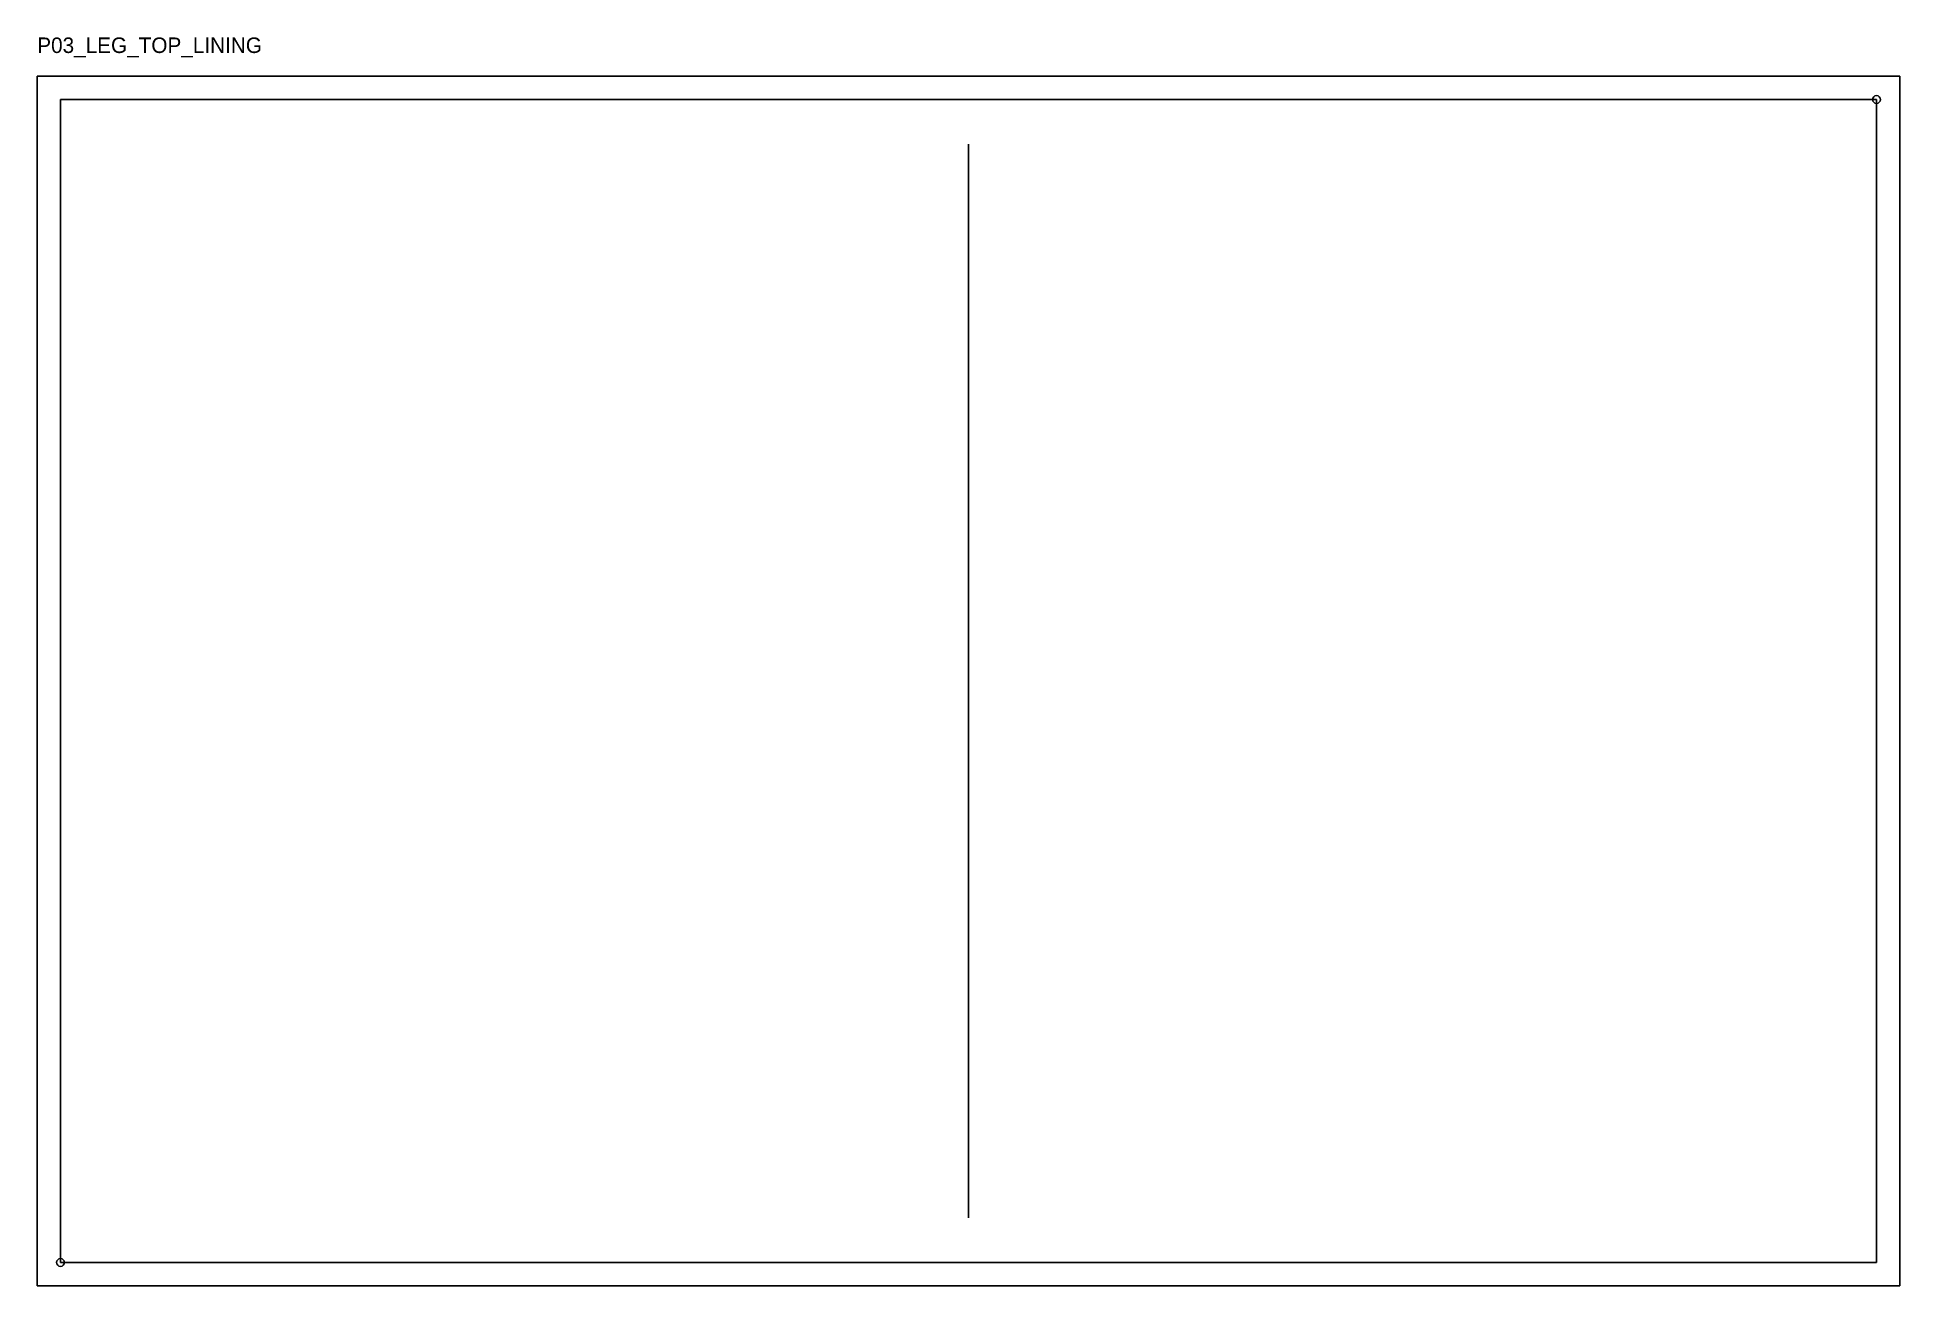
# Model space of a CAD drawing. Header units: millimetres. Extents: x -12 to 949, y -312 to 332.
import ezdxf

# ---------------------------------------------------------------- set-up
doc = ezdxf.new("R2010")
doc.units = ezdxf.units.MM
for name, color, linetype in [('CUT', 1, 'Continuous'), ('GRAIN', 3, 'Continuous'), ('NOTCH', 2, 'Continuous'), ('SEAM', 5, 'Continuous'), ('TEXT', 7, 'Continuous')]:
    doc.layers.add(name, color=color, linetype=linetype)

msp = doc.modelspace()

# ---------------------------------------------------------------- linework, layer by layer
at = {"layer": 'CUT'}
msp.add_lwpolyline([(-12, -312), (-12, 312), (949.1, 312), (949.1, -312)], close=True, dxfattribs=at)
at = {"layer": 'GRAIN'}
msp.add_line((468.55, -277), (468.55, 277), dxfattribs=at)
at = {"layer": 'NOTCH'}
for centre in [(937.1, 300), (0, -300)]:
    msp.add_circle(centre, 2, dxfattribs=at)
at = {"layer": 'SEAM'}
msp.add_lwpolyline([(0, -300), (13.69, -300), (27.37, -300), (41.01, -300), (54.63, -300), (68.23, -300), (81.8, -300), (95.34, -300), (108.85, -300), (122.34, -300), (135.81, -300), (149.26, -300), (162.69, -300), (176.11, -300), (189.52, -300), (202.92, -300), (216.33, -300), (229.74, -300), (243.15, -300), (256.56, -300), (269.98, -300), (283.4, -300), (296.82, -300), (310.25, -300), (323.68, -300), (337.11, -300), (350.54, -300), (363.97, -300), (377.43, -300), (390.91, -300), (404.45, -300), (418.02, -300), (431.65, -300), (445.33, -300), (459.06, -300), (472.84, -300), (486.65, -300), (500.51, -300), (514.4, -300), (528.32, -300), (542.26, -300), (556.22, -300), (570.17, -300), (584.13, -300), (598.08, -300), (612.01, -300), (625.92, -300), (639.8, -300), (653.65, -300), (667.45, -300), (681.21, -300), (694.92, -300), (708.58, -300), (722.19, -300), (735.75, -300), (749.27, -300), (762.74, -300), (776.18, -300), (789.6, -300), (803.01, -300), (816.43, -300), (829.84, -300), (843.25, -300), (856.66, -300), (870.07, -300), (883.48, -300), (896.88, -300), (910.29, -300), (923.7, -300), (937.1, -300), (937.1, 300), (923.7, 300), (910.29, 300), (896.88, 300), (883.48, 300), (870.07, 300), (856.66, 300), (843.25, 300), (829.84, 300), (816.43, 300), (803.01, 300), (789.6, 300), (776.18, 300), (762.74, 300), (749.27, 300), (735.75, 300), (722.19, 300), (708.58, 300), (694.92, 300), (681.21, 300), (667.45, 300), (653.65, 300), (639.8, 300), (625.92, 300), (612.01, 300), (598.08, 300), (584.13, 300), (570.17, 300), (556.22, 300), (542.26, 300), (528.32, 300), (514.4, 300), (500.51, 300), (486.65, 300), (472.84, 300), (459.06, 300), (445.33, 300), (431.65, 300), (418.02, 300), (404.45, 300), (390.91, 300), (377.43, 300), (363.97, 300), (350.54, 300), (337.11, 300), (323.68, 300), (310.25, 300), (296.82, 300), (283.4, 300), (269.98, 300), (256.56, 300), (243.15, 300), (229.74, 300), (216.33, 300), (202.92, 300), (189.52, 300), (176.11, 300), (162.69, 300), (149.26, 300), (135.81, 300), (122.34, 300), (108.85, 300), (95.34, 300), (81.8, 300), (68.23, 300), (54.63, 300), (41.01, 300), (27.37, 300), (13.69, 300), (0, 300)], close=True, dxfattribs=at)

# ---------------------------------------------------------------- texts
at = {"layer": 'TEXT'}
msp.add_text('P03_LEG_TOP_LINING', height=8, dxfattribs=at).set_placement((-12, 324))

doc.saveas('drawing.dxf')
